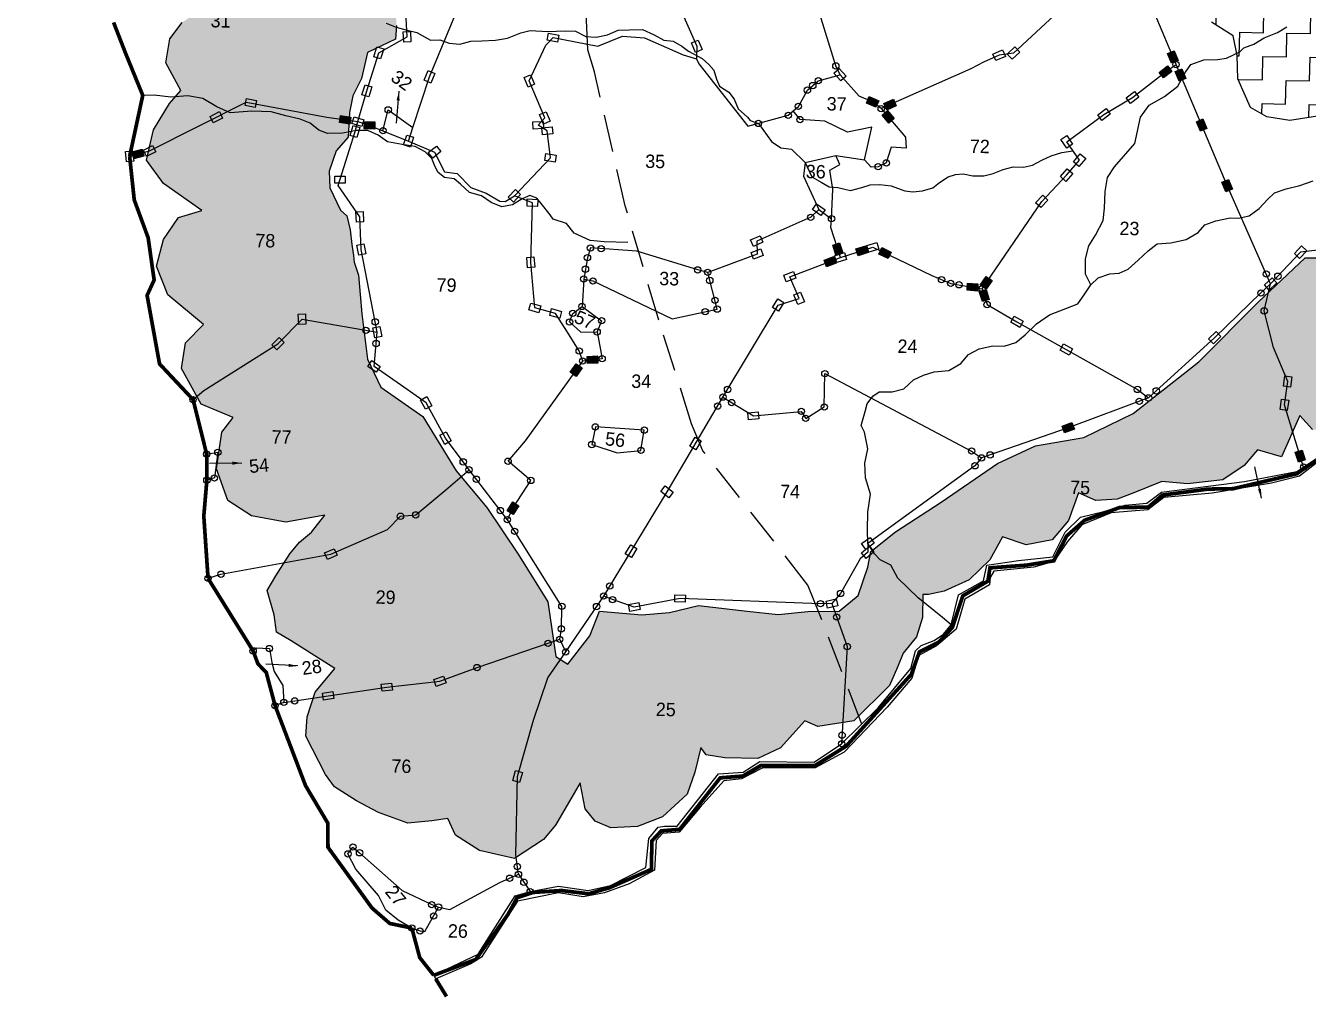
# Model space of a CAD drawing. Header units: metres. Extents: x 301707 to 304755, y 1947920 to 1950673.
# Drawn here: x 302005 to 303717, y 1947961 to 1949258 of the extents above; entities that cross this region are included whole.
import ezdxf

# ---------------------------------------------------------------- set-up
doc = ezdxf.new("R2010")
doc.units = ezdxf.units.M
doc.header["$MEASUREMENT"] = 0
for name, pattern in [('DASHDOT', [1, 0.5, -0.25, 0, -0.25]), ('DASHED', [0.75, 0.5, -0.25]), ('DIVIDE', [1.25, 0.5, -0.25, 0, -0.25, 0, -0.25])]:
    doc.linetypes.add(name, pattern=pattern)
for name, color, linetype in [('LINE_FOOTPATH', 1, 'DASHED'), ('LINE_WATER', 4, 'Continuous'), ('POLY_HATCH', 12, 'Continuous'), ('POLY_PARCEL', 6, 'Continuous'), ('POLY_WATER', 4, 'Continuous'), ('SYM_ARROW', 1, 'Continuous'), ('SYM_STONE', 1, 'Continuous'), ('TEXT_PARCEL', 7, 'Continuous'), ('V_BOUND_LINE', 7, 'Continuous'), ('V_BOUND_STREAM_LINE', 7, 'DASHDOT'), ('V_DIVIDE_LINE', 7, 'DIVIDE')]:
    doc.layers.add(name, color=color, linetype=linetype)
doc.styles.get("Standard").update_dxf_attribs({"font": 'arial.ttf'})
doc.styles.add('TEXT_MAP', font='')
doc.styles.get('TEXT_MAP').set_extended_font_data('Kruti Dev 050')
doc.dimstyles.get("Standard").update_dxf_attribs({"dimtxt": 0.18, "dimasz": 0.18, "dimexe": 0.18, "dimexo": 0.0625, "dimgap": 0.09, "dimtad": 0, "dimtih": 1, "dimtoh": 1, "dimdec": 4, "dimzin": 0, "dimdsep": 46, "dimtxsty": 'Standard', "dimcen": 0.09, "dimadec": 0, "dimazin": 0, "dimtfac": 1, "dimtdec": 4, "dimtofl": 0, "dimtmove": 0, "dimatfit": 3, "dimfxl": 1, "dimtolj": 1, "dimtzin": 0, "dimarcsym": 0})
pattern_1 = [(0, (0, 0), (3.175, 3.175), [3.175, -3.175]), (90, (3.175, 0), (-3.175, 3.175), [3.175, -3.175])]

# ---------------------------------------------------------------- blocks, each defined once
blk = doc.blocks.new('STONESQUAREFILLED')
blk.add_hatch(color=256).paths.add_polyline_path([(0.7, -0.48), (0.7, 0.48), (-0.7, 0.48), (-0.7, -0.48)])
blk.add_lwpolyline([(-0.7, 0.48), (0.7, 0.48), (0.7, -0.48), (-0.7, -0.48)], close=True)
blk = doc.blocks.new('STONE')
blk.add_circle((0, 0), 0.851)
blk = doc.blocks.new('STONESQUARE')
blk.add_lwpolyline([(-0.7, 0.48), (0.7, 0.48), (0.7, -0.48), (-0.7, -0.48)], close=True)
blk = doc.blocks.new('TEXTARROW')
blk.add_leader([(0.04, -0.01), (8.68, -0.01)], dimstyle='Standard', override={"dimtxt": 2.5, "dimasz": 2.5, "dimexe": 1.25, "dimexo": 0.625, "dimgap": 0.625, "dimtad": 1, "dimtih": 0, "dimtoh": 0, "dimzin": 8, "dimcen": 2.5, "dimtofl": 1})
blk = doc.blocks.new('YYJ')
at = {"layer": 'POLY_HATCH'}
h = blk.add_hatch(dxfattribs=at)
h.set_pattern_fill('ZIGZAG', color=256, style=0)
h.set_pattern_definition(pattern_1)
h.paths.add_polyline_path([(251.93, 114.28), (257.03, 113.78), (261.5, 113.53), (264.49, 116.88), (267.1, 120.98), (267.6, 124.37), (269.22, 124.12), (272.95, 124.75), (275.31, 125.37), (279.17, 126.86), (280.78, 128.97), (280.29, 131.7), (277.8, 134.69), (277.92, 135.68), (280.53, 134.69), (283.77, 135.31), (285.51, 138.04), (288.02, 142.57), (290.14, 143.44), (291.75, 145.18), (293.25, 147.42), (293.12, 151.02), (294.37, 151.14), (297.23, 152.76), (299.09, 156.11), (299.71, 159.59), (301.45, 159.84), (303.94, 161.46), (304.81, 163.57), (306.3, 166.55), (306.8, 170.03), (305.71, 172.45), (310.06, 172.58), (311.68, 175.93), (311.43, 178.17), (310.56, 180.9), (308.82, 183.26), (306.83, 184.88), (302.1, 187.73), (302.23, 189.1), (301.98, 190.96), (301.85, 192.33), (299.86, 195.31), (294.27, 197.3), (293.52, 197.18), (293.27, 198.67), (293.15, 199.91), (291.91, 202.52), (292.65, 204.14), (293.9, 206.87), (294.64, 210.1), (294.27, 213.33), (293.15, 217.18), (289, 219.25), (289.5, 221.61), (289.87, 225.34), (289.99, 229.44), (289.25, 233.29), (286.39, 236.52), (284.53, 237.99), (284.6, 240), (284.22, 242.24), (283.37, 244.24), (281.59, 246.02), (279.35, 247.72), (277.65, 246.79), (277.04, 248.57), (276.26, 250.57), (273.1, 252.27), (272.25, 250.88), (270.94, 250.65), (263.14, 250.03), (262.13, 241.7), (263.01, 240.32), (265.99, 236.72), (268.61, 231.75), (270.84, 226.15), (270.97, 222.8), (271.09, 218.45), (272.34, 215.34), (273.83, 213.6), (274.95, 211.49), (275.69, 208.26), (274.57, 203.67), (276.07, 202.67), (276.94, 200.31), (277.43, 197.2), (277.93, 194.72), (280.17, 191.61), (281.16, 188.38), (282.06, 182.95), (284.05, 179.1), (285.42, 172.77), (286.29, 167.92), (285.29, 166.43), (281.07, 163.08), (278.33, 160.96), (274.97, 157.61), (270.57, 156.82), (267.59, 155.08), (264.73, 151.48), (259.26, 150.36), (255.03, 147.13), (250.68, 146.14), (244.09, 146.01), (242.23, 143.03), (239.37, 142.53), (236.01, 142.66), (234.14, 141.17), (228.8, 137.07), (221.83, 129.98), (217.91, 129.92), (211.69, 123.83), (203.86, 115.63), (195.15, 108.55), (188.57, 105.19), (182.1, 103.95), (177, 101.47), (169.54, 96.12), (163.45, 92.02), (160.22, 89.29), (159.84, 87.18), (158.6, 83.33), (156.11, 81.21), (151.89, 81.09), (147.91, 80.59), (143.73, 80.97), (137.14, 81.59), (133.28, 80.6), (129.55, 80.22), (123.83, 80.6), (122.59, 77.24), (119.73, 73.39), (118.11, 74.38), (116.87, 81.72), (112.77, 88.05), (108.41, 94.26), (104.19, 99.11), (99.59, 106.32), (93.87, 110.17), (92, 113.9), (91.13, 119.98), (90.59, 125.18), (89.97, 126.92), (89.84, 127.79), (89.59, 129.28), (89.34, 131.27), (88.85, 133.13), (87.98, 133.88), (86.48, 136.86), (86.36, 139.1), (87.23, 141.83), (88.85, 143.7), (88.97, 147.05), (89.34, 149.29), (90.46, 151.65), (91.21, 155.13), (94.94, 156.99), (95.06, 158.85), (94.72, 162.89), (93.85, 165.01), (93.6, 168.11), (93.72, 171.84), (92.23, 174.95), (91.98, 177.43), (91.86, 179.79), (91.86, 182.15), (92.36, 184.64), (92.73, 186.87), (92.36, 190.23), (91.73, 191.59), (90.62, 194.7), (91.11, 197.19), (92.32, 198.98), (89.71, 204.57), (86.1, 206.81), (85.61, 206.06), (80.76, 205.19), (77.15, 204.32), (75.29, 206.06), (72.92, 209.29), (70.44, 211.53), (68.07, 215.76), (66.08, 217.25), (63.6, 220.1), (61.48, 222.22), (59.99, 224.2), (58.5, 226.19), (57.38, 227.81), (56.14, 229.42), (55.76, 231.66), (56.51, 234.02), (58.75, 237), (52.28, 238.24), (45.07, 236.63), (44.08, 234.14), (45.08, 230.11), (43.84, 228), (44.33, 225.14), (44.95, 222.91), (45.58, 219.93), (47.44, 214.46), (47.94, 212.97), (48.56, 211.1), (48.93, 209.49), (48.31, 207.5), (46.57, 204.02), (46.57, 201.66), (47.94, 200.05), (50.43, 200.17), (51.79, 202.53), (53.04, 205.02), (53.16, 203.03), (53.78, 200.92), (55.52, 200.17), (57.39, 199.18), (57.64, 198.06), (57.76, 194.95), (58.76, 192.34), (59.87, 190.6), (63.98, 189.29), (60.5, 188.8), (55.4, 185.69), (53.66, 181.96), (53.66, 178.36), (54.9, 174.38), (56.52, 172.02), (60.13, 171.03), (62.98, 170.91), (64.97, 172.02), (65.97, 171.4), (65.84, 168.92), (66.47, 167.05), (67.34, 165.56), (67.34, 162.21), (68.7, 160.47), (66.22, 158.73), (64.6, 156.49), (64.1, 153.26), (66.22, 149.54), (64.73, 147.8), (62.61, 144.19), (61.74, 140.09), (64.1, 136.99), (69.33, 133.46), (66.22, 132.47), (64.24, 129.49), (63.36, 125.88), (64.98, 122.03), (69.84, 118.12), (67.48, 115.64), (66.98, 112.16), (69.72, 107.44), (74.07, 105.7), (72.58, 103.71), (71.96, 98.74), (73.57, 94.52), (76.8, 92.53), (81.41, 91.78), (86.63, 92.78), (84.92, 90.47), (83.31, 89.1), (82.06, 87.49), (80.2, 84.5), (79.08, 82.52), (80.07, 79.28), (80.45, 76.92), (82.44, 75.81), (88.4, 72.2), (85.79, 68.97), (84.8, 65.62), (84.67, 63.01), (87.41, 57.91), (88.65, 56.3), (91.64, 54.44), (94.62, 52.94), (98.6, 51.58), (101.83, 51.95), (103.95, 52.32), (105.06, 50.09), (108.3, 48.1), (113.02, 47.1), (116.88, 49.71), (118.49, 51.7), (121.67, 57.43), (122.41, 53.95), (123.78, 52.33), (125.9, 51.47), (129.5, 51.71), (132.86, 53.08), (136.09, 56.19), (137.09, 59.17), (137.83, 62.52), (138.58, 61.53), (141.07, 61.16), (145.54, 61.16), (148.53, 62.65), (151.76, 66.37), (153.5, 65.63), (158.35, 66.5), (163.07, 71.34), (164.07, 73.83), (164.81, 75.69), (166.55, 77.93), (167.3, 80.54), (167.3, 83.65), (168.05, 83.65), (170.16, 84.14), (173.52, 85.76), (176.25, 88.49), (177.87, 91.6), (181.1, 90.6), (184.58, 91.35), (186.7, 93.96), (187.97, 97.71), (190.33, 96.72), (193.19, 96.97), (195.43, 97.84), (199.16, 99.45), (202.64, 99.2), (207.36, 99.82), (210.22, 101.81), (211.98, 103.95), (215.21, 103.08), (217.57, 108.67), (219.31, 106.81), (223.66, 106.81), (226.27, 108.67), (228.64, 112.65), (230.54, 110.18), (235.52, 107.32), (239.99, 105.95), (243.35, 106.32), (246.83, 108.19), (248.95, 111.05)])
h.paths.add_polyline_path([(69.63, 188.12, -1), (71.37, 188.12, -1)], flags=16)
h.paths.add_polyline_path([(60.81, 186.04, -1), (62.56, 186.04, -1)], flags=16)
h = blk.add_hatch(dxfattribs=at)
h.set_pattern_fill('ZIGZAG', color=256, style=0)
h.set_pattern_definition(pattern_1)
h.paths.add_polyline_path([(251.65, 150.42), (254.62, 151.01), (257.88, 151.75), (260.84, 152.34), (263.36, 152.93), (264.84, 154.86), (267.66, 156.49), (270.18, 157.52), (273.89, 158.71), (277.44, 161.97), (280.26, 163.89), (283.67, 166.11), (285, 167.74), (284.26, 170.85), (281.59, 172.33), (280.7, 174.11), (280.41, 177.07), (278.92, 179.74), (276.85, 183.44), (273.14, 184.33), (269.88, 183.89), (268.99, 183.15), (266.33, 183.44), (262.33, 181.37), (261.14, 178.41), (259.07, 174.26), (258.32, 176.78), (256.25, 178.11), (252.99, 178.26), (251.51, 177.37), (247.95, 177.22), (247.95, 179.44), (246.91, 182.11), (244.39, 185.22), (242.47, 186.7), (239.35, 188.03), (241.28, 189.51), (243.21, 191), (245.28, 193.51), (246.17, 197.22), (245.13, 201.21), (242.91, 206.99), (240.39, 208.91), (238.02, 209.95), (235.65, 210.84), (233.13, 210.84), (230.76, 209.8), (228.24, 207.58), (227.94, 209.06), (226.16, 210.84), (222.9, 210.84), (219.5, 217.06), (214.9, 217.65), (212.97, 216.76), (209.57, 218.69), (205.42, 217.65), (203.49, 213.21), (201.27, 212.32), (199.34, 209.8), (197.86, 206.84), (198.75, 203.44), (203.49, 199.73), (198.45, 198.7), (196.52, 194.4), (199.19, 187.29), (200.08, 183.74), (202.75, 183.15), (205.27, 181.66), (203.64, 179.89), (200.23, 176.33), (198.9, 172.19), (199.78, 166.41), (201.12, 163.6), (204.67, 161.38), (207.64, 159.6), (208.23, 156.93), (208.38, 153.82), (210.16, 149.97), (212.38, 148.79), (215.49, 148.34), (219.79, 149.08), (222.01, 150.42), (223.5, 150.56), (223.94, 149.38), (226.16, 149.23), (228.54, 149.53), (229.72, 145.38), (233.43, 144.2), (237.43, 144.34), (239.06, 146.27), (241.28, 151.9), (243.21, 151.3), (244.1, 150.56), (247.95, 149.97)])
h.paths.add_polyline_path([(248.08, 160.43), (244.8, 160.06), (241.39, 159.82), (239.32, 160.31), (237.26, 161.16), (234.82, 161.4), (233.61, 159.7), (233.24, 156.54), (230.81, 158.24), (228.25, 161.16), (225.21, 165.66), (222.41, 167.48), (219.98, 170.88), (220.47, 175.26), (217.67, 179.03), (216.45, 181.22), (216.45, 185.35), (216.57, 187.3), (214.63, 190.7), (212.56, 196.9), (212.8, 201.52), (211.46, 201.89), (211.46, 204.56), (212.8, 205.05), (214.14, 204.8), (215.6, 202.86), (218.28, 201.16), (220.59, 200.79), (221.56, 200.18), (222.53, 198.72), (223.02, 196.05), (225.58, 195.93), (227.64, 196.41), (230.08, 197.51), (231.9, 197.63), (232.02, 196.9), (231.66, 195.44), (228.74, 192.16), (227.64, 191.07), (226.31, 188.39), (227.28, 186.81), (228.5, 185.11), (228.86, 183.65), (229.35, 181.22), (229.1, 179.64), (229.23, 177.45), (230.2, 175.87), (231.29, 174.17), (231.78, 172.46), (231.78, 170.76), (232.39, 168.82), (233.73, 166.14), (234.21, 165.9), (236.77, 166.26), (239.57, 166.51), (242.24, 166.39), (244.8, 165.17), (246.26, 165.17), (248.2, 165.9), (251.12, 166.51), (253.92, 166.51), (256.48, 166.14), (258.67, 166.14), (260.61, 166.87), (263.53, 168.21), (266.21, 168.09), (266.7, 166.26), (262.44, 164.32), (261.34, 160.92), (259.64, 160.67), (252.71, 159.21)], flags=16)
at = {"layer": 'LINE_FOOTPATH', "ltscale": 10}
blk.add_lwpolyline([(159.41, 66.07), (153.51, 80.67), (151.83, 84.6), (137.36, 102.43), (135.77, 106.04), (131.07, 119.87), (126.29, 135.17), (121.8, 153.14), (120.85, 156.05), (119.69, 175.25), (119.34, 183.82), (120.04, 187.54), (122.32, 193.33), (123.55, 196.38), (124.78, 200.84), (125.45, 206.28), (125.1, 219.05)], dxfattribs=at)
at = {"layer": 'LINE_WATER'}
for points in [[(93.67, 159.13), (95.02, 158.61), (96.52, 158.24), (97.82, 157.97), (99.67, 156.96), (100.92, 157.04), (102.18, 156.62), (103.63, 156.49), (105.08, 156.91), (106.58, 156.99), (108.43, 157.11), (110.03, 157.43), (111.78, 158.19), (113.03, 158.51), (115.37, 158.44), (117.81, 158.56), (119.16, 158.54), (120.56, 157.87), (121.96, 157.8), (123.47, 158.12), (124.87, 158.78), (126.37, 158.86), (128.17, 158.93), (129.76, 158.27), (131.07, 157.55), (132.32, 157.43), (133.48, 156.81), (134.39, 156.15), (136.24, 155.19), (137.15, 154.38), (137.86, 153.67), (138.23, 152.46), (138.65, 151.5), (139.95, 150.74), (140.67, 149.78), (141.23, 148.53), (142.49, 147.42), (142.86, 146.95), (143.99, 146.59)], [(171.19, 79.65), (169.99, 80.62), (166.67, 83.17), (163.88, 85.8), (162.93, 87.52), (161.48, 88.21), (160.68, 89), (159.79, 90.37), (159.71, 92.22), (159.69, 94.59), (160.02, 97.02), (159.28, 99.19), (159.15, 101.16), (159.53, 103.12), (159.05, 105.35), (158.56, 106.24), (159.1, 108.11), (159.33, 109.15), (160.07, 110.2), (160.91, 110.79), (162.68, 110.81), (164.24, 111.25), (165.49, 112.5), (166.84, 113.14), (168.25, 113.62), (170.22, 113.85), (171.83, 114.8), (172.83, 116.05), (174.28, 116.84), (176.1, 117.28), (177.61, 117.25), (179.17, 117.79), (180.42, 118.84), (181.93, 120.34), (183.64, 121.59), (185.81, 122.49), (187.42, 123.13), (188.27, 124.38), (189.11, 125.73), (190.11, 126.68), (191.67, 127.27), (192.92, 127.39), (194.12, 127.93), (195.43, 129.18), (196.73, 130.43), (197.93, 131.43), (199.8, 131.56), (201.82, 132.09), (203.43, 133.04), (204.32, 134.09), (205.78, 134.67), (207.7, 135.11), (208.8, 135.08), (210.25, 135.41), (211.56, 136.41), (212.66, 137.66), (213.6, 138.56), (215.16, 139.14), (216.98, 139.63), (218.79, 140.27)], [(189.11, 125.73), (188.39, 127.15), (188.35, 129.21), (188.77, 130.95), (189.62, 132.4), (190.6, 134.41), (190.78, 136.08), (190.8, 138.32), (191.08, 140.2), (191.99, 141.68), (194.7, 144.85), (195.38, 148.42), (196.53, 150.03), (198.54, 151.24), (200.32, 152.66), (201.33, 154.57), (202.01, 155.64), (203.76, 156.26), (205.57, 156.38), (206.82, 156.56), (208.59, 157.44), (209.11, 157.99), (210.45, 158.5), (211.8, 159.38), (213.58, 160.13), (214.83, 160.91)], [(126.73, 130.24), (123.53, 130.27), (121.63, 130.41), (119.49, 131.38), (118.42, 132.63), (116.6, 133.18), (116.2, 133.76), (114.98, 135.29), (114.37, 135.97), (113.43, 136.31), (112.39, 135.87), (111.11, 135.04), (109.68, 134.74), (108.22, 135.29), (106.9, 136.15), (105.3, 136.56), (104.08, 137.66), (103.18, 138.39), (101.9, 138.51), (101.03, 139.2), (100.59, 139.95), (100.15, 141.06), (99.25, 141.92), (97.86, 142.61), (96.12, 142.87), (94.13, 143.17), (92.84, 144.07), (91.45, 144.65), (89.92, 144.64), (88.07, 144.23), (86.04, 144.14), (84.86, 144.58), (83.68, 145.48), (82.32, 145.99), (80.4, 146.4), (78.41, 146.94), (75.79, 146.96), (72.88, 146.66), (71.1, 147.45), (69.18, 148.56), (67.16, 148.86), (64.88, 148.63), (62.61, 148.86), (61.09, 148.81)], [(143.99, 146.59), (145.78, 144.2), (147.07, 143.35), (148.51, 143.2), (150.37, 141.45)], [(150.37, 141.45), (151.32, 139.55), (152.58, 138.84), (153.65, 138.24), (154.82, 138.16), (155.79, 137.97), (156.56, 137.82), (158.07, 138.24), (159.18, 138.6), (160.49, 138.69), (162, 138.53), (163.38, 138.07), (163.87, 137.89), (164.94, 137.8), (166.22, 137.96), (167.6, 138.38), (168.5, 139.11), (169.64, 139.88), (170.64, 140.23), (171.68, 140.32), (172.99, 140.1), (174.47, 140.11), (175.71, 140.44), (177.02, 141.03), (178.37, 141.42), (179.78, 141.37), (180.99, 141.7), (182.2, 142.39), (183.44, 142.99), (184.88, 143.45), (186.36, 143.73)]]:
    blk.add_lwpolyline(points, dxfattribs=at)
at = {"layer": 'POLY_HATCH'}
for points in [[(219.31, 106.81), (217.57, 108.67), (215.21, 103.08), (211.98, 103.95), (210.22, 101.81), (207.36, 99.82), (202.64, 99.2), (199.16, 99.45), (195.43, 97.84), (193.19, 96.97), (190.33, 96.72), (187.97, 97.71), (186.7, 93.96), (184.58, 91.35), (181.1, 90.6), (177.87, 91.6), (176.25, 88.49), (173.52, 85.76), (170.16, 84.14), (168.05, 83.65), (167.3, 83.65), (167.3, 80.54), (166.55, 77.93), (164.81, 75.69), (164.07, 73.83), (163.07, 71.34), (158.35, 66.5), (153.5, 65.63), (151.76, 66.37), (148.53, 62.65), (145.54, 61.16), (141.07, 61.16), (138.58, 61.53), (137.83, 62.52), (137.09, 59.17), (136.09, 56.19), (132.86, 53.08), (129.5, 51.71), (125.9, 51.47), (123.78, 52.33), (122.41, 53.95), (121.67, 57.43), (118.49, 51.7), (116.88, 49.71), (113.02, 47.1), (108.3, 48.1), (105.06, 50.09), (103.95, 52.32), (101.83, 51.95), (98.6, 51.58), (94.62, 52.94), (91.64, 54.44), (88.65, 56.3), (87.41, 57.91), (84.67, 63.01), (84.8, 65.62), (85.79, 68.97), (88.4, 72.2), (82.44, 75.81), (80.45, 76.92), (80.07, 79.28), (79.08, 82.52), (80.2, 84.5), (82.06, 87.49), (83.31, 89.1), (84.92, 90.47), (86.63, 92.78), (81.41, 91.78), (76.8, 92.53), (73.57, 94.52), (71.96, 98.74), (72.58, 103.71), (74.07, 105.7), (69.72, 107.44), (66.98, 112.16), (67.48, 115.64), (69.84, 118.12), (64.98, 122.03), (63.36, 125.88), (64.24, 129.49), (66.22, 132.47), (69.33, 133.46), (64.1, 136.99), (61.74, 140.09), (62.61, 144.19), (64.73, 147.8), (66.22, 149.54), (64.1, 153.26), (64.6, 156.49), (66.22, 158.73)], [(95.06, 158.85), (94.94, 156.99), (91.21, 155.13), (90.46, 151.65), (89.34, 149.29), (88.97, 147.05), (88.85, 143.7), (87.23, 141.83), (86.36, 139.1), (86.48, 136.86), (87.98, 133.88), (88.85, 133.13), (89.34, 131.27), (89.59, 129.28), (89.84, 127.79), (89.97, 126.92), (90.59, 125.18), (91.13, 119.98), (92, 113.9), (93.87, 110.17), (99.59, 106.32), (104.19, 99.11), (108.41, 94.26), (112.77, 88.05), (116.87, 81.72), (118.11, 74.38), (119.73, 73.39), (122.59, 77.24), (123.83, 80.6), (129.55, 80.22), (133.28, 80.6), (137.14, 81.59), (143.73, 80.97), (147.91, 80.59), (151.89, 81.09), (156.11, 81.21), (158.6, 83.33), (159.84, 87.18), (160.22, 89.29), (163.45, 92.02), (169.54, 96.12), (177, 101.47), (182.1, 103.95), (188.57, 105.19), (195.15, 108.55), (203.86, 115.63), (211.69, 123.83), (217.91, 129.92), (221.83, 129.98)], [(219.79, 149.08), (215.49, 148.34), (212.38, 148.79), (210.16, 149.97), (208.38, 153.82), (208.23, 156.93), (207.64, 159.6), (204.67, 161.38)]]:
    blk.add_lwpolyline(points, dxfattribs=at)
at = {"layer": 'POLY_PARCEL'}
for points in [[(99.62, 152.03), (104.01, 163.3), (106.59, 165.3), (109.04, 169.37), (109.3, 172.02), (113.87, 190.39)], [(113.87, 190.39), (114.24, 189.17), (115.1, 187.38), (118.17, 187.48), (121.73, 179.99), (122.94, 178.31), (123.08, 176.17), (124.76, 175.65), (126.82, 176.41), (127.8, 170.19), (132.06, 164.31), (135.51, 156.82), (135.49, 155.15)], [(90.1, 145.82), (91.23, 149.99), (92.73, 155.13), (96.5, 157.34), (96.23, 161.48), (95.39, 171.21), (93.44, 176.04)], [(193.14, 171.21), (178.14, 156.7), (176.21, 156.38), (174.13, 155.39), (172.41, 154.47), (160.47, 148.9)], [(200.03, 155.58), (193.14, 171.21)], [(154.85, 153.36), (154.26, 154.53), (152.17, 160.85), (152.08, 161.9)], [(111.34, 136.24), (116.1, 141.43), (115.61, 145.06), (114.36, 145.8), (115.25, 146.8), (113.06, 151.74), (115.21, 156.6), (116.14, 157.63), (122.2, 156.57), (125.48, 157.99), (128.46, 157.83), (133.69, 155.64), (135.49, 155.15)], [(174.51, 124.93), (182.3, 136.83), (185.58, 140.43), (187.29, 142.46), (185.52, 144.9), (190.46, 148.67), (194.26, 151.05), (198.63, 154.55), (200.03, 155.58)], [(213.31, 126.31), (207.22, 139.42), (200.03, 155.58)], [(135.49, 155.15), (135.82, 154.44), (142.58, 146.18), (147.99, 147.77), (148.64, 148.36)], [(97.52, 145.15), (99.62, 152.03)], [(148.64, 148.36), (149.32, 148.99), (150.5, 151.2), (151.94, 152.49), (154.85, 153.36)], [(160.47, 148.9), (159.29, 149.77), (157.46, 150.51), (154.85, 153.36)], [(160.47, 148.9), (163.83, 145.12), (163.92, 143.63), (161.93, 143.72), (161.3, 141.61), (160.22, 141.08), (159.27, 141.01), (158.35, 141.99)], [(59.48, 140.57), (62.15, 141.35), (75.03, 148.17), (85.9, 146.35), (90.1, 145.82)], [(93.49, 144.66), (94.15, 147.48), (97.52, 145.15)], [(158.35, 141.99), (159.27, 146.36), (155.99, 145.64), (152.94, 147.08), (149.58, 147.22), (148.64, 148.36)], [(93.24, 117.55), (90.87, 128.63), (90.59, 133.02), (87.62, 137.16), (89.74, 144.49), (90.1, 145.82)], [(90.1, 145.82), (91.68, 145.35), (93.49, 144.66)], [(96.97, 143.33), (97.52, 145.15)], [(93.49, 144.66), (96.97, 143.33)], [(96.97, 143.33), (100.5, 141.93), (101.89, 139.29), (103.58, 139.11), (105.46, 137.23), (107.52, 136.54), (109.39, 135.47), (110.13, 135.43), (111.34, 136.24)], [(236.2, 144.54), (233.29, 142.21), (221.11, 131.17), (217.25, 130.66), (213.31, 126.31)], [(150.37, 141.45), (154.48, 142.48)], [(154.07, 133.97), (154.16, 137.95), (153.71, 140.48), (155.04, 141.27), (154.48, 142.48)], [(154.48, 142.48), (158.35, 141.99)], [(150.37, 141.45), (150.21, 139.61), (152.32, 135.15)], [(118.49, 118.54), (117.19, 120.52), (114.38, 121.22), (113.71, 127.32), (113.78, 135.35), (111.34, 136.24)], [(152.32, 135.15), (151.27, 134.1), (144.06, 130.77), (144.15, 129.02), (137.55, 126.43)], [(152.32, 135.15), (154.07, 133.97)], [(155.38, 128.75), (153.98, 132.76), (154.07, 133.97)], [(155.38, 128.75), (159.7, 130.22), (167.7, 126.57), (170.27, 125.57), (174.51, 124.93)], [(137.55, 126.43), (136.19, 126.74), (127.96, 129.11), (121.71, 129.42), (121.33, 128.1), (120.88, 125.22)], [(139.91, 109.69), (147.11, 122.22), (149.92, 123.17), (148.61, 126.05), (155.38, 128.75)], [(120.88, 125.22), (122.13, 124.99), (132.9, 120.08), (138.92, 121.51), (137.55, 126.43)], [(213.31, 126.31), (212.03, 125.07), (205.93, 118.94), (197.17, 110.67)], [(218.21, 101.76), (215.48, 110.09), (215.85, 113.22), (213.87, 117.76), (212.51, 122.66), (213.31, 126.31)], [(120.88, 125.22), (120.73, 121.53)], [(174.51, 124.93), (175.22, 122.81), (179.28, 120.58), (195.66, 111.77), (197.17, 110.67)], [(119.08, 119.41), (119.5, 120.58), (120.73, 121.53)], [(120.73, 121.53), (123.4, 119.66), (122.82, 118.15)], [(68.63, 108.01), (70.07, 109.25), (79.91, 115.74), (83.1, 119.12), (93.24, 117.55)], [(119.08, 119.41), (120.65, 118.08), (122.82, 118.15)], [(105.94, 99.27), (102.69, 103.47), (100.01, 108.16), (96.52, 110.51), (92.89, 112.94), (93.24, 117.55)], [(120.95, 114.19), (120.46, 115.54), (118.49, 118.54)], [(122.82, 118.15), (123.56, 114.55), (122.27, 114.39), (120.95, 114.19)], [(111.22, 92.65), (111.94, 94.21), (114.27, 97.99), (111.17, 100.52), (113.46, 103.29), (120.95, 114.19)], [(139.91, 109.69), (144.05, 107.24), (150.49, 107.97), (151.1, 107.04), (153.57, 108.62), (153.57, 113.11), (173.5, 103.07), (174.85, 102.17)], [(197.17, 110.67), (186.45, 106.44), (174.85, 102.17)], [(124.37, 82.63), (127.94, 88.74), (132.63, 96.81), (139.91, 109.69)], [(174.85, 102.17), (173.99, 101.09), (159.79, 90.37), (159.78, 89.18), (158.77, 88.29), (156.23, 83.58), (155.1, 82.21)], [(70.6, 100.7), (72.1, 100.99), (71.7, 97.53), (70.69, 97.21)], [(71.1, 84.01), (72.83, 84.6), (87.56, 87.59), (95.11, 91.04), (96.83, 92.85), (98.88, 93.07), (102.86, 96.52), (105.94, 99.27)], [(111.22, 92.65), (105.94, 99.27)], [(118.57, 76.7), (118.76, 78.12), (118.77, 81.13), (111.22, 92.65)], [(119.41, 75.02), (124.37, 82.63)], [(155.1, 82.21), (153.57, 82.15), (134.65, 82.5), (128.52, 81.22), (125.57, 82.17), (124.37, 82.63)], [(155.1, 82.21), (157.26, 76.45), (156.76, 63.37)], [(81.61, 67.51), (83.07, 67.74), (87.55, 68.5), (95.43, 69.82), (102.56, 70.76), (107.51, 72.69), (118.57, 76.7)], [(119.41, 75.02), (118.57, 76.7)], [(77.35, 74.36), (77.74, 74.77), (79.53, 74.72), (79.91, 72.83), (80.24, 71.66), (81.42, 69.77), (81.61, 67.51)], [(113.61, 44.98), (113.19, 47.55), (113.25, 58.14), (115.25, 65.76), (117.06, 71.47), (119.41, 75.02)], [(81.61, 67.51), (80.44, 67.06)], [(99.4, 37.49), (97.56, 38.5), (95.84, 39.83), (94.84, 41.76), (91.71, 45.24), (90.62, 47.3), (91.28, 48.23), (92.18, 47.47), (98.03, 42.49), (102.02, 40.69), (102.94, 40.37)], [(102.94, 40.37), (104.49, 40.06), (111.11, 43.83), (113.61, 44.98)], [(113.61, 44.98), (115.24, 42.68)], [(99.4, 37.49), (100.52, 37.11), (101.17, 37.07), (102.94, 40.37)]]:
    blk.add_lwpolyline(points, dxfattribs=at)
blk.add_lwpolyline([(122.82, 105.36), (122.39, 102.98), (125.83, 101.95), (129.02, 102.32), (129.42, 105.05)], close=True, dxfattribs=at)
at = {"layer": 'POLY_WATER'}
for points in [[(220.43, 102.74), (217.68, 100.53), (213.92, 99.5), (205.99, 98.03), (199.5, 97.29), (197.35, 95.61), (192.43, 95.09), (188.54, 93.44), (186.64, 91.16), (184.83, 88.44), (182.18, 87.61), (176.8, 86.95), (176.31, 86.09), (176.24, 85.13), (172.98, 83.13), (171.9, 79.06), (169.27, 76.76), (166.9, 75.45), (166.06, 72.36), (162.78, 68.41), (157.12, 62.25), (153.27, 60.04), (146.15, 59.87), (143.39, 58.37), (140.99, 58.07), (137.89, 54.48), (135.11, 51.07), (132.89, 50.86), (132.06, 49.87), (131.89, 45.9), (128.54, 44), (125.22, 42.73), (122.38, 42.11), (119.03, 42.6), (113.57, 41.39), (108.84, 33.74), (107.41, 32.84), (102.74, 30.72), (102.47, 31.18)], [(218.21, 101.76), (225.63, 106.97), (227.85, 109.5), (237.01, 104.92), (239.79, 103.97), (245.09, 105.11), (251.29, 107.22), (252.48, 109.45), (254.04, 111.04)], [(156.76, 63.37), (161.57, 68.27), (165.86, 73.66), (166.44, 76.03), (167.21, 76.8), (168.96, 77.48), (170.17, 78.37), (171.19, 79.65), (172.12, 83.71), (175.43, 85.62), (175.86, 87.74), (180.09, 88.48), (184.72, 89.03), (186.31, 92.4), (188.34, 94.43), (191.44, 95.29), (194.31, 96.16), (197.19, 96.52), (199.16, 98.01), (210.29, 99.68), (217.3, 101.12), (218.21, 101.76)], [(115.24, 42.68), (119.03, 43.51), (123.04, 42.96), (126.04, 43.7), (130.71, 46.2), (131.04, 50.14), (132.31, 51.7), (133.14, 51.81), (134.83, 51.85), (140.28, 59), (143.57, 59.3), (145.82, 60.79), (153.09, 60.84), (156.76, 63.37)], [(102.47, 31.18), (108.38, 34.16), (113.24, 42.1), (115.24, 42.68)]]:
    blk.add_lwpolyline(points, dxfattribs=at)
at = {"layer": 'V_BOUND_LINE', "const_width": 0.5}
for points in [[(56.98, 158.55), (58.65, 154.48), (61.09, 148.81), (59.48, 140.57)], [(59.48, 140.57), (60.21, 134.73), (62.18, 129.66), (63.09, 124), (62.18, 121.91), (64.03, 112.73), (68.63, 108.01)], [(68.63, 108.01), (70.6, 100.7)], [(70.6, 100.7), (70.69, 97.21)], [(70.69, 97.21), (70.37, 92.37), (71.1, 84.01)], [(71.1, 84.01), (77.35, 74.36)], [(77.35, 74.36), (78.03, 72.63), (79.17, 71.49), (80.44, 67.06)], [(80.44, 67.06), (84.75, 56.35), (87.83, 51.39), (87.92, 48.13), (94, 40.07), (96.43, 38.04), (99.4, 37.49)], [(99.4, 37.49), (100.54, 33.53), (102.47, 31.18)]]:
    blk.add_lwpolyline(points, dxfattribs=at)
at = {"layer": 'V_BOUND_STREAM_LINE', "ltscale": 10, "const_width": 0.5}
blk.add_lwpolyline([(102.47, 31.18), (108.08, 33.42), (112.32, 39.58), (113.49, 41.83), (115.61, 42.58), (119.44, 42.91), (123.11, 42.54), (125.9, 43.41), (131.48, 45.99), (131.48, 49.82), (132.72, 51.19), (135.18, 51.44), (140.51, 58.47), (143.55, 58.77), (145.92, 60.22), (153.21, 60.35), (157.37, 63.05), (165.95, 72.87), (166.99, 75.91), (169.53, 77.24), (171.36, 79.28), (172.69, 83.57), (176.02, 85.61), (176.27, 87.4), (181.14, 87.85), (184.85, 88.52), (186.51, 91.89), (188.89, 94.05), (193.55, 95.84), (197.42, 95.97), (199.29, 97.63), (205.41, 98.55), (208.79, 98.67), (217.32, 100.84), (225.48, 106.79)], dxfattribs=at)
at = {"layer": 'V_DIVIDE_LINE', "ltscale": 10, "const_width": 0.5}
blk.add_lwpolyline([(102.74, 30.72), (104.24, 28.37)], dxfattribs=at)
at = {"layer": 'SYM_ARROW', "xscale": 0.5, "yscale": 0.5, "zscale": 0.5}
for p, rotation in [((95.55, 150.03), 266.0247270419179), ((212.62, 97.44), 103.1598329218043), ((75.36, 99.6), 181.9078169550306), ((83.43, 72.44), 177.6800914510969)]:
    blk.add_blockref('TEXTARROW', p, dxfattribs=dict(at, rotation=rotation))
at = {"layer": 'SYM_STONE', "ltscale": 10}
for name, p, rotation in [('STONESQUARE', (96.5, 157.34), 93.78321167311425), ('STONESQUARE', (116.14, 157.63), 350.0183854756396), ('STONESQUARE', (135.51, 156.82), 114.7249511609415), ('STONESQUARE', (176.21, 156.38), 205.3921897078634), ('STONESQUARE', (178.14, 156.7), 44.03784350184385), ('STONESQUAREFILLED', (199.59, 156.59), 113.8007604530597), ('STONESQUARE', (92.73, 155.13), 253.7758638165809), ('STONESQUAREFILLED', (198.63, 154.55), 218.7545981475304), ('STONESQUARE', (154.85, 153.36), 312.3786605055003), ('STONESQUAREFILLED', (200.65, 154.19), 293.9859096674304), ('STONESQUARE', (99.62, 152.03), 68.68879465659508), ('STONESQUARE', (113.06, 151.74), 293.9188977834253), ('STONESQUARE', (91.23, 149.99), 73.77586381658084), ('STONESQUAREFILLED', (159.29, 149.77), 158.0026455181363), ('STONESQUAREFILLED', (161.65, 149.45), 25.03560078657418), ('STONESQUARE', (194.26, 151.05), 38.75459814753059), ('STONESQUARE', (75.65, 148.06), 350.4939954809506), ('STONESQUAREFILLED', (161.43, 147.81), 311.6901049908665), ('STONESQUARE', (190.46, 148.67), 217.3595832431068), ('STONESQUARE', (71.04, 146.06), 27.89270991713963), ('STONESQUARE', (115.25, 146.8), 113.9188977834253), ('STONESQUAREFILLED', (203.63, 147.49), 293.9859096674303), ('STONESQUAREFILLED', (88.39, 146.03), 172.8025291555911), ('STONESQUARE', (89.74, 144.49), 253.8934381049939), ('STONESQUARE', (90.1, 145.82), 343.5271012057782), ('STONESQUARE', (114.36, 145.8), 3.833648746062842), ('STONESQUARE', (115.61, 145.06), 6.405271029153643), ('STONESQUARE', (185.52, 144.9), 305.9179166526987), ('STONESQUARE', (96.97, 143.33), 73.09019190147441), ('STONESQUARE', (187.29, 142.46), 229.9770160436869), ('STONESQUAREFILLED', (60.6, 140.9), 16.29771821445554), ('STONESQUARE', (62.15, 141.35), 27.89270991713973), ('STONESQUARE', (100.5, 141.93), 38.92026300669382), ('STONESQUARE', (116.1, 141.43), 351.8608792826623), ('STONESQUARE', (59.48, 140.57), 277.1650338370052), ('STONESQUARE', (185.58, 140.43), 49.97701604368735), ('STONESQUAREFILLED', (207.22, 139.42), 113.9859096674298), ('STONESQUARE', (87.85, 137.97), 1.611168791948463), ('STONESQUARE', (111.34, 136.24), 47.47862271815578), ('STONESQUARE', (182.3, 136.83), 47.70634923271986), ('STONESQUARE', (113.78, 135.35), 358.5777973570916), ('STONESQUARE', (90.59, 133.02), 273.5640233375479), ('STONESQUARE', (90.87, 128.63), 282.0772133284032), ('STONESQUARE', (113.71, 127.32), 276.269889414127), ('STONESQUARE', (114.38, 121.22), 345.8862856322053), ('STONESQUARE', (117.19, 120.52), 165.8862856322054), ('STONESQUARE', (83.1, 119.12), 273.9326400123863), ('STONESQUARE', (93.24, 117.55), 102.0772133284029), ('STONESQUARE', (79.91, 115.74), 46.63546642118621), ('STONESQUARE', (136.34, 103.38), 60.51292101329877)]:
    blk.add_blockref(name, p, dxfattribs=dict(at, rotation=rotation))
at = {"layer": 'SYM_STONE', "ltscale": 10, "xscale": 0.5, "yscale": 0.5, "zscale": 0.5}
for p in [(200.03, 155.58), (154.26, 154.53), (151.21, 151.83), (151.94, 152.49), (150.5, 151.2), (149.32, 148.99), (160.47, 148.9), (143.99, 146.59), (147.99, 147.77), (149.58, 147.22), (161.3, 141.61), (160.22, 141.08), (121.71, 129.42), (123.16, 129.35), (121.33, 128.1), (121.09, 126.56), (136.19, 126.74), (120.88, 125.22), (122.13, 124.99), (137.85, 125.35), (138.6, 122.68), (119.5, 120.58), (120.73, 121.53), (137.31, 121.13), (138.92, 121.51), (92.94, 118.93), (119.08, 119.41), (123.4, 119.66), (91.72, 117.78), (122.82, 118.15), (93.12, 116.02), (120.46, 115.54), (120.95, 114.19), (123.56, 114.55)]:
    blk.add_blockref('STONE', p, dxfattribs=at)
at = {"layer": 'SYM_STONE', "xscale": 0.5, "yscale": 0.5, "zscale": 0.5}
for p in [(94.15, 147.48), (93.49, 144.66), (151.27, 134.1), (154.07, 133.97), (212.7, 127.62), (214.26, 127.36), (137.55, 126.43), (169.02, 126.05), (170.27, 125.57), (171.39, 125.4), (174.51, 124.93), (212.03, 125.07), (175.22, 122.81), (212.51, 122.66), (153.57, 113.11), (195.66, 111.77), (140.51, 110.73), (195.93, 110.18), (197.17, 110.67), (198.19, 111.63), (139.22, 108.47), (139.91, 109.69), (141.11, 108.98), (153.57, 108.62), (68.63, 108.01), (150.49, 107.97), (151.1, 107.04), (122.82, 105.36), (129.42, 105.05), (122.39, 102.98), (129.02, 102.32), (173.5, 103.07), (174.85, 102.17), (176.01, 102.6), (218.21, 101.76), (70.6, 100.7), (72.1, 100.99), (105.13, 100.32), (111.17, 100.52), (173.99, 101.09), (105.94, 99.27), (106.94, 98.02), (114.27, 97.99), (70.69, 97.21), (71.7, 97.53), (96.83, 92.85), (98.88, 93.07), (110.24, 93.87), (111.22, 92.65), (112.23, 91.12), (72.83, 84.6), (71.1, 84.01), (124.37, 82.63), (125.17, 84), (156.23, 83.58), (118.77, 81.13), (123.44, 81.2), (125.57, 82.17), (153.57, 82.15), (155.78, 80.41), (118.76, 78.12), (117.01, 76.13), (118.57, 76.7), (157.26, 76.45), (77.35, 74.36), (79.53, 74.72), (119.41, 75.02), (107.51, 72.69), (80.44, 67.06), (81.61, 67.51), (83.07, 67.74), (156.8, 64.51), (156.76, 63.37), (91.28, 48.23), (90.62, 47.3), (92.18, 47.47), (113.44, 46.02), (113.61, 44.98), (112.43, 44.44), (114.36, 43.93), (115.24, 42.68), (102.02, 40.69), (102.94, 40.37), (102.3, 39.17), (99.4, 37.49), (100.52, 37.11)]:
    blk.add_blockref('STONE', p, dxfattribs=at)
at = {"layer": 'SYM_STONE', "ltscale": 10}
blk.add_blockref('STONESQUAREFILLED', (91.68, 145.35), dxfattribs=at)
at = {"layer": 'SYM_STONE'}
for name, p, rotation in [('STONESQUARE', (152.32, 135.15), 326.0356911812512), ('STONESQUARE', (144.06, 130.77), 24.79637523185048), ('STONESQUARE', (217.25, 130.66), 227.8168335282465), ('STONESQUARE', (144.15, 129.02), 201.3806811903088), ('STONESQUAREFILLED', (154.98, 129.9), 109.2543500206243), ('STONESQUAREFILLED', (158.25, 129.73), 198.8290416156976), ('STONESQUARE', (159.7, 130.22), 198.8290416156974), ('STONESQUAREFILLED', (161.34, 129.48), 335.416848334528), ('STONESQUAREFILLED', (153.99, 128.2), 201.7279071101333), ('STONESQUARE', (155.38, 128.75), 18.82904161569785), ('STONESQUARE', (148.61, 126.05), 21.72790711013291), ('STONESQUAREFILLED', (175.04, 125.73), 56.77128672151048), ('STONESQUARE', (213.31, 126.31), 224.0215767406992), ('STONESQUAREFILLED', (173.21, 125.13), 176.5080533844996), ('STONESQUAREFILLED', (174.81, 124.03), 288.4293405961091), ('STONESQUARE', (147.11, 122.22), 240.1171511481982), ('STONESQUARE', (149.92, 123.17), 114.4283993959982), ('STONESQUARE', (179.28, 120.58), 151.2259490147565), ('STONESQUARE', (205.93, 118.94), 45.17157362492748), ('STONESQUARE', (185.99, 116.97), 331.7388551769636), ('STONESQUAREFILLED', (122.27, 114.39), 3.575406218556336), ('STONESQUARE', (215.85, 113.22), 263.3409648547062), ('STONESQUARE', (92.89, 112.94), 326.2620596589885), ('STONESQUAREFILLED', (120.1, 112.95), 235.508565977756), ('STONESQUARE', (215.48, 110.09), 83.34096485470596), ('STONESQUARE', (100.01, 108.16), 299.7861673147482), ('STONESQUARE', (144.05, 107.24), 6.454338699977616), ('STONESQUAREFILLED', (186.45, 106.44), 21.54221695989797), ('STONESQUARE', (102.69, 103.47), 119.7861673147481), ('STONESQUAREFILLED', (217.73, 103.23), 108.0976444919267), ('STONESQUARE', (132.63, 96.81), 322.6907278529962), ('STONESQUAREFILLED', (111.94, 94.21), 58.3066054958506), ('STONESQUARE', (159.78, 89.18), 221.288718863733), ('STONESQUARE', (159.79, 90.37), 37.05297836948109), ('STONESQUARE', (87.56, 87.59), 24.53903859981135), ('STONESQUARE', (127.94, 88.74), 59.87971216288278), ('STONESQUARE', (134.65, 82.5), 358.9478440639476), ('STONESQUARE', (128.52, 81.22), 11.77937075364842), ('STONESQUARE', (155.1, 82.21), 12.97566607047829), ('STONESQUARE', (102.56, 70.76), 21.31587165556143), ('STONESQUARE', (87.55, 68.5), 9.511414594756694), ('STONESQUARE', (95.43, 69.82), 7.53971044103921), ('STONESQUARE', (113.25, 58.14), 75.24656899742492)]:
    blk.add_blockref(name, p, dxfattribs=dict(at, rotation=rotation))
at = {"layer": 'TEXT_PARCEL', "style": 'TEXT_MAP'}
for s, p in [('31', (70.03, 158.14)), ('37', (153.13, 148.52)), ('72', (172.5, 143.17)), ('35', (128.86, 140.33)), ('36', (150.49, 139.36)), ('23', (192.84, 132.51)), ('78', (76.61, 128.68)), ('33', (131.04, 124.59)), ('79', (101.11, 123.17)), ('24', (163.27, 116.09)), ('34', (127.54, 110.71)), ('77', (79.3, 102.31)), ('75', (186.86, 97.54)), ('74', (147.85, 96.26)), ('29', (93.7, 81.02)), ('25', (131.68, 66.63)), ('76', (96.25, 58.33)), ('26', (104.27, 36.3))]:
    blk.add_text(s, height=1.8, dxfattribs=at).set_placement(p)
for s, rotation, p in [('32', 325.0268, (94.28, 151.52)), ('57', 337.1807, (119.55, 119.43)), ('56', 354.6479, (124.11, 102.93)), ('54', 6.1786, (76.44, 98.27)), ('28', 8.7401, (84.09, 71.24)), ('27', 310.3843, (95.6, 42.24))]:
    blk.add_text(s, height=1.8, rotation=rotation, dxfattribs=at).set_placement(p)
blk = doc.blocks.new('A$Cd7146c7a')
blk.add_blockref('YYJ', (-16.25, -28.37))

msp = doc.modelspace()

# ---------------------------------------------------------------- block references
at = {"xscale": 9.914814119923653, "yscale": 9.914814119923653, "zscale": 9.914814119923653, "rotation": 358.919699455523}
msp.add_blockref('A$Cd7146c7a', (301694.5, 1947979.7), dxfattribs=at)

doc.saveas('drawing.dxf')
